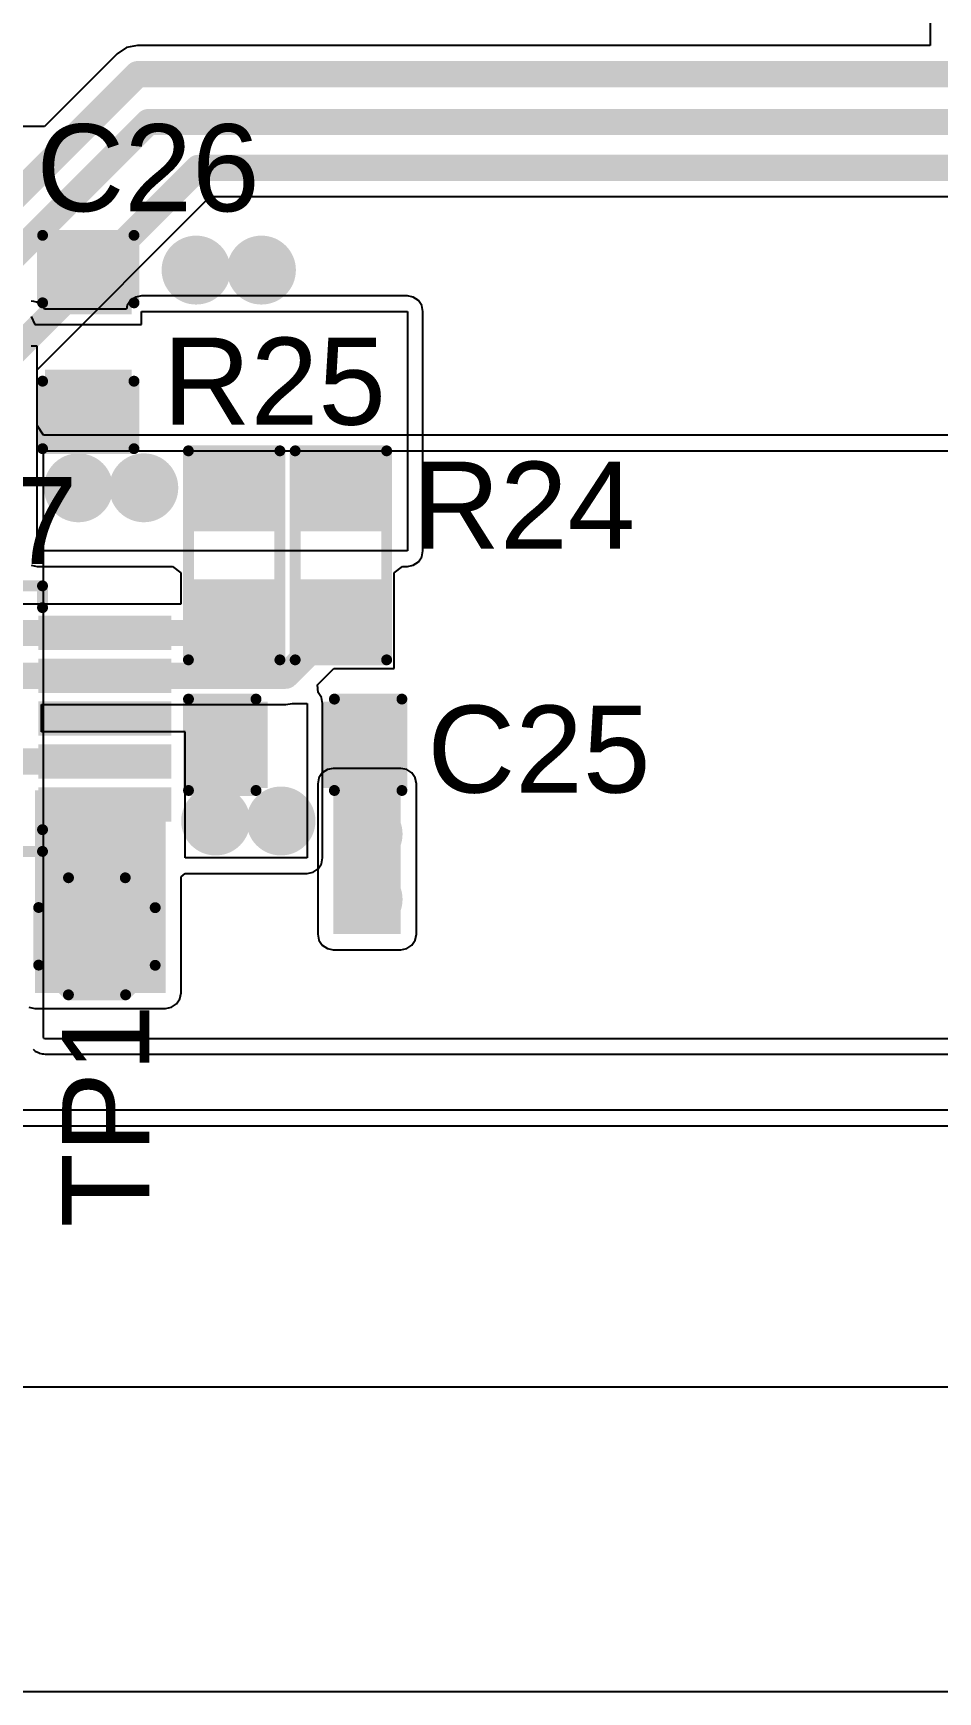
# Model space of a CAD drawing. Header units: millimetres. Extents: x -3 to 175, y -4 to 177.
# Drawn here: x 15.93 to 26.48, y 92.35 to 111.7 of the extents above; entities that cross this region are included whole.
import ezdxf

# ---------------------------------------------------------------- set-up
doc = ezdxf.new("R2010")
doc.units = ezdxf.units.MM
for name, color, linetype in [('BottomLayer', 5, 'Continuous'), ('BottomSolder', 6, 'Continuous'), ('TopLayer', 1, 'Continuous'), ('TopOverlay', 2, 'Continuous'), ('TopPaste', 8, 'Continuous'), ('TopSolder', 216, 'Continuous'), ('ViaHoleLayer', 16, 'Continuous')]:
    doc.layers.add(name, color=color, linetype=linetype)
doc.styles.add('Arial', font='', dxfattribs={"height": 0.2})
doc.styles.get('Arial').set_extended_font_data('Arial')

# ---------------------------------------------------------------- blocks, each defined once
blk = doc.blocks.new('R___0603_33')
at = {"layer": 'TopLayer'}
for points in [[(-0.381, 0.4445), (-0.381, -0.4445), (-1.143, -0.4445), (-1.143, 0.4445)], [(1.143, 0.4445), (1.143, -0.4445), (0.381, -0.4445), (0.381, 0.4445)]]:
    blk.add_hatch(color=1, dxfattribs=at).paths.add_polyline_path(points)
at = {"layer": 'TopPaste'}
for points in [[(-0.381, 0.4445), (-0.381, -0.4445), (-1.143, -0.4445), (-1.143, 0.4445)], [(1.143, 0.4445), (1.143, -0.4445), (0.381, -0.4445), (0.381, 0.4445)]]:
    blk.add_hatch(color=8, dxfattribs=at).paths.add_polyline_path(points)
at = {"layer": 'TopSolder'}
for points in [[(-0.2794, 0.5461), (-0.2794, -0.5461), (-1.2446, -0.5461), (-1.2446, 0.5461)], [(1.2446, 0.5461), (1.2446, -0.5461), (0.2794, -0.5461), (0.2794, 0.5461)]]:
    blk.add_hatch(color=216, dxfattribs=at).paths.add_polyline_path(points)
at = {"layer": 'TopOverlay', "const_width": 0.127}
for points in [[(-1.2192, 0.5334), (-1.2192, -0.5334)], [(-1.2192, 0.5334), (1.2192, 0.5334)], [(1.2192, 0.5334), (1.2192, -0.5334)], [(-1.2192, -0.5334), (1.2192, -0.5334)]]:
    blk.add_lwpolyline(points, dxfattribs=at)
at = {"layer": 'TopOverlay', "const_width": 0.0635}
for points in [[(-1.25095, 0.5334, 1), (-1.18745, 0.5334, 1)], [(-1.25095, 0.5334, 1), (-1.18745, 0.5334, 1)], [(1.18745, 0.5334, 1), (1.25095, 0.5334, 1)], [(1.18745, 0.5334, 1), (1.25095, 0.5334, 1)], [(-1.25095, -0.5334, 1), (-1.18745, -0.5334, 1)], [(-1.25095, -0.5334, 1), (-1.18745, -0.5334, 1)], [(1.18745, -0.5334, 1), (1.25095, -0.5334, 1)], [(1.18745, -0.5334, 1), (1.25095, -0.5334, 1)]]:
    blk.add_lwpolyline(points, format="xyb", close=True, dxfattribs=at)
blk = doc.blocks.new('R___0603_34')
at = {"layer": 'TopLayer'}
for points in [[(-0.381, 0.4445), (-0.381, -0.4445), (-1.143, -0.4445), (-1.143, 0.4445)], [(1.143, 0.4445), (1.143, -0.4445), (0.381, -0.4445), (0.381, 0.4445)]]:
    blk.add_hatch(color=1, dxfattribs=at).paths.add_polyline_path(points)
at = {"layer": 'TopPaste'}
for points in [[(-0.381, 0.4445), (-0.381, -0.4445), (-1.143, -0.4445), (-1.143, 0.4445)], [(1.143, 0.4445), (1.143, -0.4445), (0.381, -0.4445), (0.381, 0.4445)]]:
    blk.add_hatch(color=8, dxfattribs=at).paths.add_polyline_path(points)
at = {"layer": 'TopSolder'}
for points in [[(-0.2794, 0.5461), (-0.2794, -0.5461), (-1.2446, -0.5461), (-1.2446, 0.5461)], [(1.2446, 0.5461), (1.2446, -0.5461), (0.2794, -0.5461), (0.2794, 0.5461)]]:
    blk.add_hatch(color=216, dxfattribs=at).paths.add_polyline_path(points)
at = {"layer": 'TopOverlay', "const_width": 0.127}
for points in [[(-1.2192, 0.5334), (-1.2192, -0.5334)], [(-1.2192, 0.5334), (1.2192, 0.5334)], [(1.2192, 0.5334), (1.2192, -0.5334)], [(-1.2192, -0.5334), (1.2192, -0.5334)]]:
    blk.add_lwpolyline(points, dxfattribs=at)
at = {"layer": 'TopOverlay', "const_width": 0.0635}
for points in [[(-1.25095, 0.5334, 1), (-1.18745, 0.5334, 1)], [(-1.25095, 0.5334, 1), (-1.18745, 0.5334, 1)], [(1.18745, 0.5334, 1), (1.25095, 0.5334, 1)], [(1.18745, 0.5334, 1), (1.25095, 0.5334, 1)], [(-1.25095, -0.5334, 1), (-1.18745, -0.5334, 1)], [(-1.25095, -0.5334, 1), (-1.18745, -0.5334, 1)], [(1.18745, -0.5334, 1), (1.25095, -0.5334, 1)], [(1.18745, -0.5334, 1), (1.25095, -0.5334, 1)]]:
    blk.add_lwpolyline(points, format="xyb", close=True, dxfattribs=at)
blk = doc.blocks.new('VSSOP_10_51')
at = {"layer": 'TopLayer'}
for points in [[(-2.925, 1.15), (-1.475, 1.15), (-1.475, 0.85), (-2.925, 0.85)], [(1.475, 1.15), (2.925, 1.15), (2.925, 0.85), (1.475, 0.85)], [(-2.925, 0.65), (-1.475, 0.65), (-1.475, 0.35), (-2.925, 0.35)], [(1.475, 0.65), (2.925, 0.65), (2.925, 0.35), (1.475, 0.35)], [(-2.925, 0.15), (-1.475, 0.15), (-1.475, -0.15), (-2.925, -0.15)], [(1.475, 0.15), (2.925, 0.15), (2.925, -0.15), (1.475, -0.15)], [(-2.925, -0.35), (-1.475, -0.35), (-1.475, -0.65), (-2.925, -0.65)], [(1.475, -0.35), (2.925, -0.35), (2.925, -0.65), (1.475, -0.65)], [(-2.925, -0.85), (-1.475, -0.85), (-1.475, -1.15), (-2.925, -1.15)], [(1.475, -0.85), (2.925, -0.85), (2.925, -1.15), (1.475, -1.15)]]:
    blk.add_hatch(color=1, dxfattribs=at).paths.add_polyline_path(points)
at = {"layer": 'TopPaste'}
for points in [[(-2.925, 1.15), (-1.475, 1.15), (-1.475, 0.85), (-2.925, 0.85)], [(1.475, 1.15), (2.925, 1.15), (2.925, 0.85), (1.475, 0.85)], [(-2.925, 0.65), (-1.475, 0.65), (-1.475, 0.35), (-2.925, 0.35)], [(1.475, 0.65), (2.925, 0.65), (2.925, 0.35), (1.475, 0.35)], [(-2.925, 0.15), (-1.475, 0.15), (-1.475, -0.15), (-2.925, -0.15)], [(1.475, 0.15), (2.925, 0.15), (2.925, -0.15), (1.475, -0.15)], [(-2.925, -0.35), (-1.475, -0.35), (-1.475, -0.65), (-2.925, -0.65)], [(1.475, -0.35), (2.925, -0.35), (2.925, -0.65), (1.475, -0.65)], [(-2.925, -0.85), (-1.475, -0.85), (-1.475, -1.15), (-2.925, -1.15)], [(1.475, -0.85), (2.925, -0.85), (2.925, -1.15), (1.475, -1.15)]]:
    blk.add_hatch(color=8, dxfattribs=at).paths.add_polyline_path(points)
at = {"layer": 'TopSolder'}
for points in [[(-2.975, 1.2), (-1.425, 1.2), (-1.425, 0.8), (-2.975, 0.8)], [(1.425, 1.2), (2.975, 1.2), (2.975, 0.8), (1.425, 0.8)], [(-2.975, 0.7), (-1.425, 0.7), (-1.425, 0.3), (-2.975, 0.3)], [(1.425, 0.7), (2.975, 0.7), (2.975, 0.3), (1.425, 0.3)], [(-2.975, 0.2), (-1.425, 0.2), (-1.425, -0.2), (-2.975, -0.2)], [(1.425, 0.2), (2.975, 0.2), (2.975, -0.2), (1.425, -0.2)], [(-2.975, -0.3), (-1.425, -0.3), (-1.425, -0.7), (-2.975, -0.7)], [(1.425, -0.3), (2.975, -0.3), (2.975, -0.7), (1.425, -0.7)], [(-2.975, -0.8), (-1.425, -0.8), (-1.425, -1.2), (-2.975, -1.2)], [(1.425, -0.8), (2.975, -0.8), (2.975, -1.2), (1.425, -1.2)]]:
    blk.add_hatch(color=216, dxfattribs=at).paths.add_polyline_path(points)
at = {"layer": 'TopOverlay', "const_width": 0.127}
for points in [[(-1.473, 1.549), (1.473, 1.549)], [(-1.473, 1.295), (-1.473, 1.549)], [(1.473, 1.295), (1.473, 1.549)], [(-3.175, 1.143), (-3.048, 1.016)], [(-3.175, 0.889), (-3.175, 1.143)], [(-3.175, 0.889), (-3.048, 1.016)], [(-1.473, -1.549), (-1.473, -1.295)], [(1.473, -1.549), (1.473, -1.295)], [(-1.473, -1.549), (1.473, -1.549)]]:
    blk.add_lwpolyline(points, dxfattribs=at)
at = {"layer": 'TopOverlay', "const_width": 0.0635}
for points in [[(-1.505, 1.549, 1), (-1.441, 1.549, 1)], [(-1.505, 1.549, 1), (-1.441, 1.549, 1)], [(1.441, 1.549, 1), (1.505, 1.549, 1)], [(1.441, 1.549, 1), (1.505, 1.549, 1)], [(-1.505, 1.295, 1), (-1.441, 1.295, 1)], [(1.441, 1.295, 1), (1.505, 1.295, 1)], [(-3.207, 1.143, 1), (-3.143, 1.143, 1)], [(-3.207, 1.143, 1), (-3.143, 1.143, 1)], [(-3.08, 1.016, 1), (-3.016, 1.016, 1)], [(-3.08, 1.016, 1), (-3.016, 1.016, 1)], [(-3.207, 0.889, 1), (-3.143, 0.889, 1)], [(-3.207, 0.889, 1), (-3.143, 0.889, 1)], [(-1.505, -1.295, 1), (-1.441, -1.295, 1)], [(1.441, -1.295, 1), (1.505, -1.295, 1)], [(-1.505, -1.549, 1), (-1.441, -1.549, 1)], [(-1.505, -1.549, 1), (-1.441, -1.549, 1)], [(1.441, -1.549, 1), (1.505, -1.549, 1)], [(1.441, -1.549, 1), (1.505, -1.549, 1)]]:
    blk.add_lwpolyline(points, format="xyb", close=True, dxfattribs=at)
blk = doc.blocks.new('T____________0_5___58')
at = {"layer": 'TopLayer'}
blk.add_hatch(color=1, dxfattribs=at).paths.add_polyline_path([(0.25, 0.5), (-0.25, 0.5), (-0.5, 0.25), (-0.5, -0.25), (-0.25, -0.5), (0.25, -0.5), (0.5, -0.25), (0.5, 0.25)])
at = {"layer": 'TopPaste'}
blk.add_hatch(color=8, dxfattribs=at).paths.add_polyline_path([(0.25, 0.5), (-0.25, 0.5), (-0.5, 0.25), (-0.5, -0.25), (-0.25, -0.5), (0.25, -0.5), (0.5, -0.25), (0.5, 0.25)])
at = {"layer": 'TopSolder'}
blk.add_hatch(color=216, dxfattribs=at).paths.add_polyline_path([(0.301, 0.602), (-0.301, 0.602), (-0.602, 0.301), (-0.602, -0.301), (-0.301, -0.602), (0.301, -0.602), (0.602, -0.301), (0.602, 0.301)])
at = {"layer": 'TopOverlay', "const_width": 0.127}
for points in [[(-0.336, 0.68), (-0.682, 0.333)], [(-0.336, 0.68), (0.336, 0.68)], [(0.336, 0.68), (0.684, 0.332)], [(-0.682, 0.333), (-0.682, -0.334)], [(0.684, 0.332), (0.684, -0.33)], [(-0.682, -0.334), (-0.337, -0.679)], [(0.684, -0.33), (0.335, -0.679)], [(-0.337, -0.679), (0.335, -0.679)]]:
    blk.add_lwpolyline(points, dxfattribs=at)
at = {"layer": 'TopOverlay', "const_width": 0.0635}
for points in [[(-0.367, 0.68, 1), (-0.304, 0.68, 1)], [(-0.367, 0.68, 1), (-0.304, 0.68, 1)], [(0.305, 0.68, 1), (0.368, 0.68, 1)], [(0.305, 0.68, 1), (0.368, 0.68, 1)], [(-0.714, 0.333, 1), (-0.65, 0.333, 1)], [(-0.714, 0.333, 1), (-0.65, 0.333, 1)], [(0.652, 0.332, 1), (0.715, 0.332, 1)], [(0.652, 0.332, 1), (0.715, 0.332, 1)], [(-0.714, -0.334, 1), (-0.65, -0.334, 1)], [(-0.714, -0.334, 1), (-0.65, -0.334, 1)], [(0.652, -0.33, 1), (0.715, -0.33, 1)], [(0.652, -0.33, 1), (0.715, -0.33, 1)], [(-0.369, -0.679, 1), (-0.306, -0.679, 1)], [(-0.369, -0.679, 1), (-0.306, -0.679, 1)], [(0.303, -0.679, 1), (0.367, -0.679, 1)], [(0.303, -0.679, 1), (0.367, -0.679, 1)]]:
    blk.add_lwpolyline(points, format="xyb", close=True, dxfattribs=at)
blk = doc.blocks.new('C___0603_149')
at = {"layer": 'TopLayer'}
for points in [[(-0.381, 0.445), (-0.381, -0.445), (-1.143, -0.445), (-1.143, 0.445)], [(1.143, 0.445), (1.143, -0.445), (0.381, -0.445), (0.381, 0.445)]]:
    blk.add_hatch(color=1, dxfattribs=at).paths.add_polyline_path(points)
at = {"layer": 'TopPaste'}
for points in [[(-0.381, 0.445), (-0.381, -0.445), (-1.143, -0.445), (-1.143, 0.445)], [(1.143, 0.445), (1.143, -0.445), (0.381, -0.445), (0.381, 0.445)]]:
    blk.add_hatch(color=8, dxfattribs=at).paths.add_polyline_path(points)
at = {"layer": 'TopSolder'}
for points in [[(-0.321, 0.504), (-0.321, -0.504), (-1.203, -0.504), (-1.203, 0.504)], [(1.203, 0.504), (1.203, -0.504), (0.321, -0.504), (0.321, 0.504)]]:
    blk.add_hatch(color=216, dxfattribs=at).paths.add_polyline_path(points)
at = {"layer": 'TopOverlay', "const_width": 0.127}
for points in [[(-1.245, 0.533), (-0.457, 0.533)], [(-1.245, 0.533), (-1.245, -0.533)], [(0.457, 0.533), (1.245, 0.533)], [(1.245, 0.533), (1.245, -0.533)], [(-1.245, -0.533), (-0.457, -0.533)], [(0.457, -0.533), (1.245, -0.533)]]:
    blk.add_lwpolyline(points, dxfattribs=at)
at = {"layer": 'TopOverlay', "const_width": 0.0635}
for points in [[(-1.276, 0.533, 1), (-1.213, 0.533, 1)], [(-1.276, 0.533, 1), (-1.213, 0.533, 1)], [(-0.489, 0.533, 1), (-0.425, 0.533, 1)], [(0.425, 0.533, 1), (0.489, 0.533, 1)], [(1.213, 0.533, 1), (1.276, 0.533, 1)], [(1.213, 0.533, 1), (1.276, 0.533, 1)], [(-1.276, -0.533, 1), (-1.213, -0.533, 1)], [(-1.276, -0.533, 1), (-1.213, -0.533, 1)], [(-0.489, -0.533, 1), (-0.425, -0.533, 1)], [(0.425, -0.533, 1), (0.489, -0.533, 1)], [(1.213, -0.533, 1), (1.276, -0.533, 1)], [(1.213, -0.533, 1), (1.276, -0.533, 1)]]:
    blk.add_lwpolyline(points, format="xyb", close=True, dxfattribs=at)
blk = doc.blocks.new('C___0603_150')
at = {"layer": 'TopLayer'}
for points in [[(-0.381, 0.445), (-0.381, -0.445), (-1.143, -0.445), (-1.143, 0.445)], [(1.143, 0.445), (1.143, -0.445), (0.381, -0.445), (0.381, 0.445)]]:
    blk.add_hatch(color=1, dxfattribs=at).paths.add_polyline_path(points)
at = {"layer": 'TopPaste'}
for points in [[(-0.381, 0.445), (-0.381, -0.445), (-1.143, -0.445), (-1.143, 0.445)], [(1.143, 0.445), (1.143, -0.445), (0.381, -0.445), (0.381, 0.445)]]:
    blk.add_hatch(color=8, dxfattribs=at).paths.add_polyline_path(points)
at = {"layer": 'TopSolder'}
for points in [[(-0.321, 0.504), (-0.321, -0.504), (-1.203, -0.504), (-1.203, 0.504)], [(1.203, 0.504), (1.203, -0.504), (0.321, -0.504), (0.321, 0.504)]]:
    blk.add_hatch(color=216, dxfattribs=at).paths.add_polyline_path(points)
at = {"layer": 'TopOverlay', "const_width": 0.127}
for points in [[(-0.457, 0.533), (-1.245, 0.533)], [(-1.245, 0.533), (-1.245, -0.533)], [(1.245, 0.533), (0.457, 0.533)], [(1.245, 0.533), (1.245, -0.533)], [(-0.457, -0.533), (-1.245, -0.533)], [(1.245, -0.533), (0.457, -0.533)]]:
    blk.add_lwpolyline(points, dxfattribs=at)
at = {"layer": 'TopOverlay', "const_width": 0.0635}
for points in [[(-1.276, 0.533, 1), (-1.213, 0.533, 1)], [(-1.276, 0.533, 1), (-1.213, 0.533, 1)], [(-0.489, 0.533, 1), (-0.425, 0.533, 1)], [(0.425, 0.533, 1), (0.489, 0.533, 1)], [(1.213, 0.533, 1), (1.276, 0.533, 1)], [(1.213, 0.533, 1), (1.276, 0.533, 1)], [(-1.276, -0.533, 1), (-1.213, -0.533, 1)], [(-1.276, -0.533, 1), (-1.213, -0.533, 1)], [(-0.489, -0.533, 1), (-0.425, -0.533, 1)], [(0.425, -0.533, 1), (0.489, -0.533, 1)], [(1.213, -0.533, 1), (1.276, -0.533, 1)], [(1.213, -0.533, 1), (1.276, -0.533, 1)]]:
    blk.add_lwpolyline(points, format="xyb", close=True, dxfattribs=at)

msp = doc.modelspace()

# ---------------------------------------------------------------- hatches: boundary and pattern name
at = {"layer": 'BottomLayer'}
h = msp.add_hatch(color=5, dxfattribs=at)
edge = h.paths.add_edge_path()
edge.add_arc((17.831, 108.941), 0.3, 0, 360)
h = msp.add_hatch(color=5, dxfattribs=at)
edge = h.paths.add_edge_path()
edge.add_arc((18.593, 108.941), 0.3, 0, 360)
h = msp.add_hatch(color=5, dxfattribs=at)
edge = h.paths.add_edge_path()
edge.add_arc((16.459, 106.401), 0.3, 0, 360)
h = msp.add_hatch(color=5, dxfattribs=at)
edge = h.paths.add_edge_path()
edge.add_arc((17.221, 106.401), 0.3, 0, 360)
msp.add_hatch(color=5, dxfattribs=at).paths.add_polyline_path([(19.431, 101.194), (20.218, 101.194), (20.218, 102.946), (19.431, 102.946)])
h = msp.add_hatch(color=5, dxfattribs=at)
edge = h.paths.add_edge_path()
edge.add_arc((18.059, 102.514), 0.3, 0, 360)
h = msp.add_hatch(color=5, dxfattribs=at)
edge = h.paths.add_edge_path()
edge.add_arc((18.821, 102.514), 0.3, 0, 360)
h = msp.add_hatch(color=5, dxfattribs=at)
edge = h.paths.add_edge_path()
edge.add_arc((19.837, 102.362), 0.3, 0, 360)
h = msp.add_hatch(color=5, dxfattribs=at)
edge = h.paths.add_edge_path()
edge.add_arc((19.837, 101.6), 0.3, 0, 360)
at = {"layer": 'BottomSolder'}
h = msp.add_hatch(color=6, dxfattribs=at)
edge = h.paths.add_edge_path()
edge.add_arc((17.831, 108.941), 0.402, 0, 360)
h = msp.add_hatch(color=6, dxfattribs=at)
edge = h.paths.add_edge_path()
edge.add_arc((18.593, 108.941), 0.402, 0, 360)
h = msp.add_hatch(color=6, dxfattribs=at)
edge = h.paths.add_edge_path()
edge.add_arc((16.459, 106.401), 0.402, 0, 360)
h = msp.add_hatch(color=6, dxfattribs=at)
edge = h.paths.add_edge_path()
edge.add_arc((17.221, 106.401), 0.402, 0, 360)
h = msp.add_hatch(color=6, dxfattribs=at)
edge = h.paths.add_edge_path()
edge.add_arc((18.059, 102.514), 0.402, 0, 360)
h = msp.add_hatch(color=6, dxfattribs=at)
edge = h.paths.add_edge_path()
edge.add_arc((18.821, 102.514), 0.402, 0, 360)
h = msp.add_hatch(color=6, dxfattribs=at)
edge = h.paths.add_edge_path()
edge.add_arc((19.837, 102.362), 0.402, 0, 360)
h = msp.add_hatch(color=6, dxfattribs=at)
edge = h.paths.add_edge_path()
edge.add_arc((19.837, 101.6), 0.402, 0, 360)
at = {"layer": 'TopLayer'}
h = msp.add_hatch(color=1, dxfattribs=at)
edge = h.paths.add_edge_path()
edge.add_arc((17.831, 108.941), 0.3, 0, 360)
h = msp.add_hatch(color=1, dxfattribs=at)
edge = h.paths.add_edge_path()
edge.add_arc((18.593, 108.941), 0.3, 0, 360)
h = msp.add_hatch(color=1, dxfattribs=at)
edge = h.paths.add_edge_path()
edge.add_arc((16.459, 106.401), 0.3, 0, 360)
h = msp.add_hatch(color=1, dxfattribs=at)
edge = h.paths.add_edge_path()
edge.add_arc((17.221, 106.401), 0.3, 0, 360)
msp.add_hatch(color=1, dxfattribs=at).paths.add_polyline_path([(15.951, 100.508), (17.475, 100.508), (17.475, 102.87), (15.951, 102.87)])
h = msp.add_hatch(color=1, dxfattribs=at)
edge = h.paths.add_edge_path()
edge.add_arc((18.059, 102.514), 0.3, 0, 360)
h = msp.add_hatch(color=1, dxfattribs=at)
edge = h.paths.add_edge_path()
edge.add_arc((18.821, 102.514), 0.3, 0, 360)
h = msp.add_hatch(color=1, dxfattribs=at)
edge = h.paths.add_edge_path()
edge.add_arc((19.837, 102.362), 0.3, 0, 360)
h = msp.add_hatch(color=1, dxfattribs=at)
edge = h.paths.add_edge_path()
edge.add_arc((19.837, 101.6), 0.3, 0, 360)
at = {"layer": 'TopSolder'}
h = msp.add_hatch(color=216, dxfattribs=at)
edge = h.paths.add_edge_path()
edge.add_arc((17.831, 108.941), 0.402, 0, 360)
h = msp.add_hatch(color=216, dxfattribs=at)
edge = h.paths.add_edge_path()
edge.add_arc((18.593, 108.941), 0.402, 0, 360)
h = msp.add_hatch(color=216, dxfattribs=at)
edge = h.paths.add_edge_path()
edge.add_arc((16.459, 106.401), 0.402, 0, 360)
h = msp.add_hatch(color=216, dxfattribs=at)
edge = h.paths.add_edge_path()
edge.add_arc((17.221, 106.401), 0.402, 0, 360)
h = msp.add_hatch(color=216, dxfattribs=at)
edge = h.paths.add_edge_path()
edge.add_arc((18.059, 102.514), 0.402, 0, 360)
h = msp.add_hatch(color=216, dxfattribs=at)
edge = h.paths.add_edge_path()
edge.add_arc((18.821, 102.514), 0.402, 0, 360)
h = msp.add_hatch(color=216, dxfattribs=at)
edge = h.paths.add_edge_path()
edge.add_arc((19.837, 102.362), 0.402, 0, 360)
h = msp.add_hatch(color=216, dxfattribs=at)
edge = h.paths.add_edge_path()
edge.add_arc((19.837, 101.6), 0.402, 0, 360)
at = {"layer": 'ViaHoleLayer'}
h = msp.add_hatch(color=16, dxfattribs=at)
edge = h.paths.add_edge_path()
edge.add_arc((17.831, 108.941), 0.15, 0, 360)
h = msp.add_hatch(color=16, dxfattribs=at)
edge = h.paths.add_edge_path()
edge.add_arc((18.593, 108.941), 0.15, 0, 360)
h = msp.add_hatch(color=16, dxfattribs=at)
edge = h.paths.add_edge_path()
edge.add_arc((16.459, 106.401), 0.15, 0, 360)
h = msp.add_hatch(color=16, dxfattribs=at)
edge = h.paths.add_edge_path()
edge.add_arc((17.221, 106.401), 0.15, 0, 360)
h = msp.add_hatch(color=16, dxfattribs=at)
edge = h.paths.add_edge_path()
edge.add_arc((18.059, 102.514), 0.15, 0, 360)
h = msp.add_hatch(color=16, dxfattribs=at)
edge = h.paths.add_edge_path()
edge.add_arc((18.821, 102.514), 0.15, 0, 360)
h = msp.add_hatch(color=16, dxfattribs=at)
edge = h.paths.add_edge_path()
edge.add_arc((19.837, 102.362), 0.15, 0, 360)
h = msp.add_hatch(color=16, dxfattribs=at)
edge = h.paths.add_edge_path()
edge.add_arc((19.837, 101.6), 0.15, 0, 360)

# ---------------------------------------------------------------- linework, layer by layer
at = {"layer": 'BottomLayer'}
for p, q in [((26.391, 123.088), (26.391, 111.563)), ((16.91, 111.465), (16.063, 110.617)), ((17.019, 111.538), (16.91, 111.465)), ((17.148, 111.563), (17.019, 111.538)), ((26.391, 111.563), (17.148, 111.563)), ((16.063, 110.617), (11.201, 110.617)), ((15.976, 107.778), (17.996, 109.798)), ((17.996, 109.798), (60.996, 109.798)), ((15.976, 107.128), (15.976, 107.778)), ((16.053, 107.014), (15.976, 107.128)), ((73.16, 107.014), (16.053, 107.014)), ((16.053, 103.24), (16.053, 106.832)), ((16.053, 106.832), (73.16, 106.832)), ((16.053, 99.992), (16.053, 103.24)), ((19.264, 103.016), (19.25, 102.946)), ((19.25, 102.946), (19.25, 101.194)), ((19.303, 103.074), (19.264, 103.016)), ((19.362, 103.114), (19.303, 103.074)), ((19.431, 103.127), (19.362, 103.114)), ((20.218, 103.127), (19.431, 103.127)), ((20.288, 103.114), (20.218, 103.127)), ((20.347, 103.074), (20.288, 103.114)), ((20.386, 103.016), (20.347, 103.074)), ((20.4, 102.946), (20.386, 103.016)), ((20.4, 101.194), (20.4, 102.946)), ((19.25, 101.194), (19.264, 101.124)), ((19.264, 101.124), (19.303, 101.065)), ((19.303, 101.065), (19.362, 101.026)), ((19.362, 101.026), (19.431, 101.012)), ((19.431, 101.012), (20.218, 101.012)), ((20.218, 101.012), (20.288, 101.026)), ((20.288, 101.026), (20.347, 101.065)), ((20.347, 101.065), (20.386, 101.124)), ((20.386, 101.124), (20.4, 101.194)), ((15.93, 99.852), (15.955, 99.827)), ((16.056, 99.977), (16.053, 99.992)), ((16.071, 99.974), (16.056, 99.977)), ((54.839, 99.974), (16.071, 99.974)), ((15.955, 99.827), (15.955, 99.827)), ((15.955, 99.827), (15.955, 99.827)), ((15.955, 99.827), (15.999, 99.808)), ((15.999, 99.808), (16.001, 99.807)), ((16.001, 99.807), (16.004, 99.806)), ((16.004, 99.806), (16.02, 99.8)), ((16.02, 99.8), (16.02, 99.8)), ((16.02, 99.8), (16.02, 99.8)), ((16.02, 99.8), (16.035, 99.797)), ((16.035, 99.797), (16.053, 99.797)), ((16.053, 99.797), (16.071, 99.793)), ((16.071, 99.793), (54.657, 99.793)), ((53.823, 99.14), (13.897, 99.14)), ((13.716, 98.958), (53.823, 98.958)), ((42.85, 92.354), (-2.814, 92.354))]:
    msp.add_line(p, q, dxfattribs=at)
at = {"layer": 'BottomLayer', "const_width": 0.305}
for points in [[(13.183, 107.261), (17.148, 111.227)], [(17.148, 111.227), (60.723, 111.227)], [(14.377, 107.772), (17.272, 110.668)], [(17.272, 110.668), (60.847, 110.668)], [(15.639, 107.917), (17.856, 110.134)], [(17.856, 110.134), (60.996, 110.134)]]:
    msp.add_lwpolyline(points, dxfattribs=at)
at = {"layer": 'BottomLayer', "const_width": 0.152}
for points in [[(17.072, 111.227, 1), (17.225, 111.227, 1)], [(17.072, 111.227, 1), (17.225, 111.227, 1)], [(17.196, 110.668, 1), (17.348, 110.668, 1)], [(17.196, 110.668, 1), (17.348, 110.668, 1)], [(17.78, 110.134, 1), (17.932, 110.134, 1)], [(17.78, 110.134, 1), (17.932, 110.134, 1)]]:
    msp.add_lwpolyline(points, format="xyb", close=True, dxfattribs=at)
at = {"layer": 'TopLayer'}
for p, q in [((15.938, 108.573), (15.907, 108.579)), ((15.968, 108.568), (15.938, 108.573)), ((15.972, 108.566), (15.968, 108.568)), ((15.977, 108.565), (15.972, 108.566)), ((16.002, 108.548), (15.977, 108.565)), ((17.068, 108.586), (17.028, 108.527)), ((17.127, 108.625), (17.068, 108.586)), ((17.196, 108.639), (17.127, 108.625)), ((20.295, 108.639), (17.196, 108.639)), ((20.364, 108.625), (20.295, 108.639)), ((20.423, 108.586), (20.364, 108.625)), ((20.462, 108.527), (20.423, 108.586)), ((15.907, 108.398), (15.951, 108.306)), ((16.029, 108.532), (16.002, 108.548)), ((16.032, 108.528), (16.029, 108.532)), ((16.036, 108.526), (16.032, 108.528)), ((16.053, 108.5), (16.036, 108.526)), ((16.063, 108.487), (16.053, 108.5)), ((17.02, 108.487), (16.063, 108.487)), ((17.028, 108.527), (17.02, 108.487)), ((17.196, 108.306), (17.196, 108.458)), ((17.196, 108.458), (20.295, 108.458)), ((20.295, 108.458), (20.295, 105.664)), ((20.476, 108.458), (20.462, 108.527)), ((20.476, 105.664), (20.476, 108.458)), ((15.951, 108.306), (17.196, 108.306)), ((15.977, 108.052), (15.907, 108.052)), ((15.977, 105.664), (15.977, 108.052)), ((20.295, 105.664), (15.977, 105.664)), ((20.462, 105.595), (20.476, 105.664)), ((15.907, 105.497), (15.977, 105.483)), ((15.977, 105.483), (17.556, 105.483)), ((17.556, 105.483), (17.653, 105.41)), ((20.142, 105.41), (20.239, 105.483)), ((20.239, 105.483), (20.295, 105.483)), ((20.295, 105.483), (20.364, 105.497)), ((20.364, 105.497), (20.423, 105.536)), ((20.423, 105.536), (20.462, 105.595)), ((17.653, 105.41), (17.653, 105.356)), ((17.653, 105.356), (17.653, 105.045)), ((20.142, 105.356), (20.142, 105.41)), ((20.142, 104.292), (20.142, 105.356)), ((17.653, 105.045), (15.256, 105.045)), ((19.246, 104.101), (19.437, 104.292)), ((19.437, 104.292), (20.142, 104.292)), ((19.254, 104.014), (19.246, 104.101)), ((19.294, 103.955), (19.254, 104.014)), ((19.307, 103.886), (19.294, 103.955)), ((16.027, 103.556), (16.027, 103.872)), ((16.027, 103.872), (18.877, 103.872)), ((18.877, 103.872), (18.95, 103.886)), ((18.95, 103.886), (19.126, 103.886)), ((19.126, 103.886), (19.126, 102.083)), ((19.307, 102.083), (19.307, 103.886)), ((17.704, 103.556), (16.027, 103.556)), ((17.704, 102.083), (17.704, 103.556)), ((19.126, 102.083), (17.704, 102.083)), ((19.254, 101.954), (19.294, 102.013)), ((19.294, 102.013), (19.307, 102.083)), ((17.656, 101.862), (17.704, 101.901)), ((17.656, 100.508), (17.656, 101.862)), ((17.704, 101.901), (19.126, 101.901)), ((19.126, 101.901), (19.196, 101.915)), ((19.196, 101.915), (19.254, 101.954)), ((17.603, 100.38), (17.643, 100.438)), ((17.643, 100.438), (17.656, 100.508)), ((15.882, 100.34), (15.951, 100.327)), ((15.951, 100.327), (17.475, 100.327)), ((17.475, 100.327), (17.545, 100.34)), ((17.545, 100.34), (17.603, 100.38)), ((34.976, 95.91), (-2.814, 95.91))]:
    msp.add_line(p, q, dxfattribs=at)
at = {"layer": 'TopLayer', "const_width": 0.305}
for points in [[(18.132, 104.708), (18.275, 104.851)], [(18.877, 104.208), (19.52, 104.851)], [(15.116, 104.708), (16.767, 104.708)], [(16.767, 104.708), (18.132, 104.708)], [(14.511, 104.208), (16.767, 104.208)], [(16.767, 104.208), (18.877, 104.208)], [(15.657, 103.208), (16.767, 103.208)], [(16.675, 101.168), (16.675, 102.426)], [(17.907, 102.54), (18.059, 102.54)], [(18.059, 102.514), (18.059, 102.54)]]:
    msp.add_lwpolyline(points, dxfattribs=at)
at = {"layer": 'TopLayer', "const_width": 0.152}
for points in [[(18.199, 104.851, 1), (18.352, 104.851, 1)], [(19.444, 104.851, 1), (19.596, 104.851, 1)], [(16.691, 104.708, 1), (16.843, 104.708, 1)], [(16.691, 104.708, 1), (16.843, 104.708, 1)], [(18.056, 104.708, 1), (18.209, 104.708, 1)], [(18.056, 104.708, 1), (18.209, 104.708, 1)], [(16.691, 104.208, 1), (16.843, 104.208, 1)], [(16.691, 104.208, 1), (16.843, 104.208, 1)], [(18.801, 104.208, 1), (18.953, 104.208, 1)], [(18.801, 104.208, 1), (18.953, 104.208, 1)], [(16.691, 103.208, 1), (16.843, 103.208, 1)], [(16.599, 102.426, 1), (16.751, 102.426, 1)], [(17.831, 102.54, 1), (17.983, 102.54, 1)], [(17.983, 102.54, 1), (18.136, 102.54, 1)], [(17.983, 102.54, 1), (18.136, 102.54, 1)], [(17.983, 102.514, 1), (18.136, 102.514, 1)], [(16.599, 101.168, 1), (16.751, 101.168, 1)]]:
    msp.add_lwpolyline(points, format="xyb", close=True, dxfattribs=at)

# ---------------------------------------------------------------- block references
for name, p, rotation in [('C___0603_149', (16.574, 108.102), 90), ('R___0603_33', (18.275, 105.613), 90), ('R___0603_34', (19.52, 105.613), 90), ('C___0603_150', (18.987, 103.403), 180), ('T____________0_5___58', (16.675, 101.168), 90)]:
    msp.add_blockref(name, p, dxfattribs=dict(rotation=rotation))
msp.add_blockref('VSSOP_10_51', (14.567, 103.708))

# ---------------------------------------------------------------- texts
at = {"layer": 'TopOverlay', "style": 'Arial'}
for s, p in [('C26', (15.969, 109.627)), ('R25', (17.442, 107.137)), ('R24', (20.35, 105.69)), ('U7', (14.635, 105.512)), ('C25', (20.528, 102.845))]:
    msp.add_text(s, height=1.016, dxfattribs=at).set_placement(p)
msp.add_text('TP1', height=1.016, rotation=90, dxfattribs=at).set_placement((17.285, 97.773))

doc.saveas('drawing.dxf')
